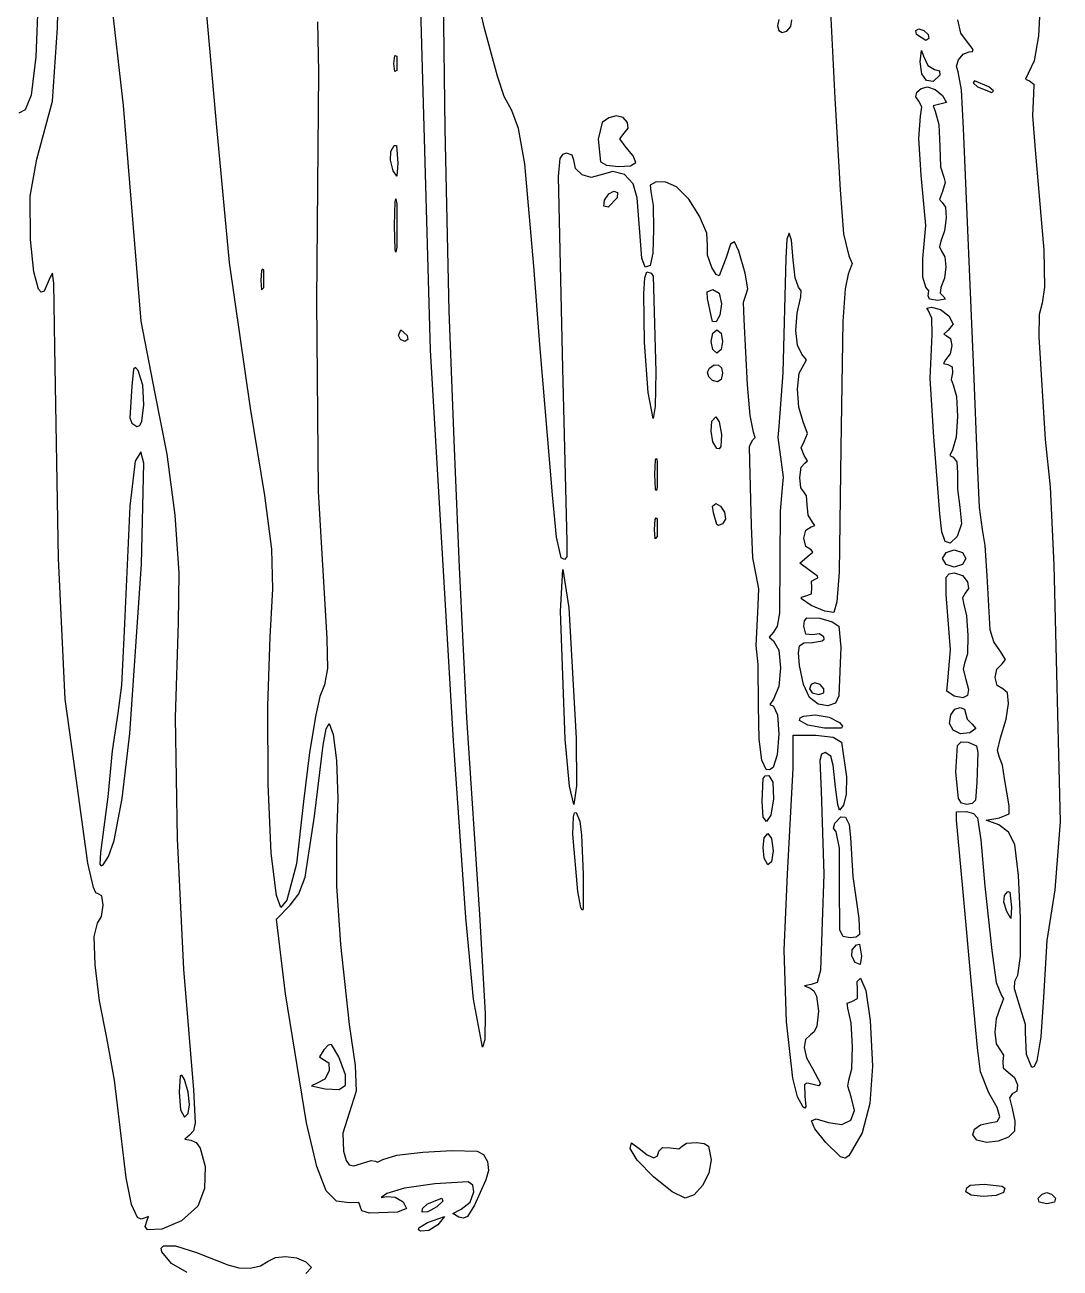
# Model space of a CAD drawing. Extents: x 0 to 282, y 0 to 282.
# Drawn here: x 64 to 127.1, y 145.3 to 221.1 of the extents above; entities that cross this region are included whole.
import ezdxf

# ---------------------------------------------------------------- set-up
doc = ezdxf.new("R2010")
doc.units = 0

msp = doc.modelspace()

# ---------------------------------------------------------------- linework, layer by layer
at = {"layer": 'Layer 1'}
for p, q in [((65.122635, 230.010901), (64.681663, 219.132114)), ((65.989146, 220.893808), (66.17215, 228.9173)), ((68.720982, 227.365112), (69.995392, 216.160011)), ((126.117375, 227.082898), (125.786645, 220.419803)), ((88.723492, 201.259625), (88.053214, 225.072125)), ((89.495199, 224.447665), (89.596623, 214.74904)), ((92.004328, 220.944685), (91.545717, 222.955515)), ((75.705982, 214.841512), (75.097441, 221.694222)), ((81.848736, 221.270951), (81.914881, 218.19296)), ((109.961, 221.403), (109.889342, 221.014944)), ((110.688053, 220.989038), (110.75916, 221.389773)), ((113.10045, 221.897114), (113.382672, 216.605444)), ((121.053354, 220.582458), (120.865389, 221.381171)), ((65.68708, 216.428962), (65.989146, 220.893808)), ((92.815717, 217.946075), (92.004328, 220.944685)), ((109.889342, 221.014944), (109.969819, 220.732722)), ((109.969819, 220.732722), (110.169359, 220.60925)), ((110.169359, 220.60925), (110.454889, 220.697444)), ((110.454889, 220.697444), (110.688053, 220.989038)), ((118.307253, 220.74171), (118.496871, 220.838724)), ((118.35576, 220.485946), (118.307253, 220.74171)), ((118.920205, 220.133168), (118.35576, 220.485946)), ((118.496871, 220.838724), (118.805551, 220.74171)), ((118.805551, 220.74171), (119.061316, 220.485946)), ((119.061316, 220.485946), (119.109822, 220.243411)), ((119.061316, 220.485946), (119.061316, 220.485946)), ((121.390146, 220.097939), (121.053354, 220.582458)), ((119.109822, 220.243411), (118.920205, 220.133168)), ((121.795841, 219.577592), (121.390146, 220.097939)), ((125.786645, 220.419803), (125.527022, 218.892386)), ((64.681663, 219.132114), (64.398338, 216.799928)), ((86.499807, 218.72206), (86.548314, 219.215949)), ((86.548314, 219.215949), (86.676196, 219.180671)), ((86.676196, 219.180671), (86.676196, 218.298726)), ((118.567346, 218.827892), (118.646721, 219.520219)), ((118.646721, 219.520219), (118.779013, 219.18067)), ((118.779013, 219.18067), (119.034777, 218.602997)), ((120.913896, 218.960228), (121.193914, 219.289857)), ((121.193914, 219.289857), (121.566535, 219.427661)), ((121.566535, 219.427661), (121.757256, 219.462939)), ((121.757256, 219.462939), (121.795841, 219.577592)), ((86.548314, 218.23258), (86.499807, 218.72206)), ((86.676196, 218.298726), (86.548314, 218.23258)), ((86.676196, 218.298726), (86.676196, 218.298726)), ((118.670427, 218.095878), (118.567346, 218.827892)), ((119.034777, 218.602997), (119.449291, 218.369281)), ((119.449291, 218.369281), (119.449296, 218.369281)), ((119.449296, 218.369281), (119.753567, 218.272267)), ((119.753567, 218.272267), (119.766796, 218.016503)), ((120.792629, 218.564453), (120.913896, 218.960228)), ((120.896257, 218.228211), (120.792629, 218.564453)), ((121.094695, 217.121374), (120.896257, 218.228211)), ((125.527022, 218.892386), (125.164874, 218.122338)), ((81.914881, 218.19296), (81.77377, 204.25826)), ((93.230232, 216.706941), (92.815717, 217.946075)), ((118.968636, 217.681364), (118.670427, 218.095878)), ((119.366062, 217.637267), (118.968636, 217.681364)), ((119.766796, 218.016503), (119.366062, 217.637267)), ((121.884611, 217.663778), (121.800826, 217.553535)), ((121.800826, 217.553535), (122.061, 217.311)), ((122.766556, 217.311), (121.884611, 217.663778)), ((125.164874, 218.122338), (124.988484, 217.77397)), ((124.988484, 217.77397), (125.235429, 217.663727)), ((125.235429, 217.663727), (125.504422, 217.46088)), ((125.504422, 217.46088), (125.482374, 216.887615)), ((64.398338, 216.799928), (64.029025, 215.899801)), ((93.697662, 215.864685), (93.230232, 216.706941)), ((118.316459, 216.685882), (118.377644, 216.975821)), ((118.377644, 216.975821), (118.630652, 217.212844)), ((118.630652, 217.212844), (119.025874, 217.310961)), ((119.025874, 217.310961), (119.497714, 217.15221)), ((119.497714, 217.15221), (119.943097, 216.781794)), ((119.943097, 216.781794), (119.943096, 216.781793)), ((119.943096, 216.781793), (120.172401, 216.358459)), ((121.213757, 214.770991), (121.094695, 217.121374)), ((122.061, 217.311), (122.942945, 216.958222)), ((122.061, 217.311), (122.061, 217.311)), ((123.039959, 217.068465), (122.766556, 217.311)), ((122.942945, 216.958222), (123.039959, 217.068465)), ((125.482374, 216.887615), (125.429458, 215.560286)), ((64.734579, 212.901182), (65.68708, 216.428962)), ((69.995392, 216.160011), (71.084592, 203.023412)), ((113.382672, 216.605444), (113.700172, 211.031554)), ((118.496707, 216.429016), (118.316459, 216.685882)), ((118.681915, 216.076237), (118.496707, 216.429016)), ((118.60254, 215.511793), (118.681915, 216.076237)), ((119.766707, 216.252626), (119.374241, 216.146792)), ((119.374241, 216.146792), (119.484485, 215.829292)), ((120.172401, 216.358459), (119.766707, 216.252626)), ((64.029025, 215.899801), (63.640969, 215.710183)), ((94.100603, 214.77383), (93.697662, 215.864685)), ((99.59808, 215.415038), (99.201205, 215.123996)), ((100.047872, 215.54733), (99.59808, 215.415038)), ((100.48223, 215.426615), (100.047872, 215.54733)), ((100.744608, 215.137228), (100.48223, 215.426615)), ((118.487887, 214.162413), (118.60254, 215.511793)), ((119.484485, 215.829292), (119.704971, 215.004673)), ((125.429458, 215.560286), (125.588207, 213.465665)), ((76.477682, 206.60416), (75.705982, 214.841512)), ((89.596623, 214.74904), (89.843567, 203.641503)), ((94.487006, 212.614716), (94.100603, 214.77383)), ((99.2012, 215.124), (98.949846, 214.122991)), ((99.201205, 215.123996), (99.2012, 215.124)), ((100.277177, 214.127402), (100.541761, 214.489)), ((100.541761, 214.489), (100.782091, 214.78831)), ((100.782091, 214.78831), (100.744608, 215.137228)), ((119.704971, 215.004673), (119.766707, 213.677342)), ((121.848757, 200.024891), (121.213757, 214.770991)), ((86.323153, 213.359857), (86.513322, 213.725865)), ((86.513322, 213.725865), (86.653882, 213.721455)), ((86.653882, 213.721455), (86.746487, 212.654301)), ((98.949846, 214.122991), (99.095367, 212.72511)), ((100.647594, 213.607055), (100.277177, 214.127402)), ((118.637818, 211.913453), (118.487887, 214.162413)), ((119.766707, 213.677342), (119.810804, 212.438209)), ((86.301104, 212.830688), (86.323153, 213.359857)), ((96.608085, 212.932223), (96.51989, 211.843023)), ((96.767937, 213.177514), (96.608085, 212.932223)), ((97.013779, 213.254133), (96.767937, 213.177514)), ((97.362147, 213.135071), (97.013779, 213.254133)), ((97.47239, 212.830799), (97.362147, 213.135071)), ((101.079747, 213.095527), (100.647594, 213.607055)), ((101.247317, 212.689832), (101.079747, 213.095527)), ((125.588207, 213.465665), (126.104145, 207.349375)), ((64.328884, 210.634586), (64.734579, 212.901182)), ((86.464264, 212.195687), (86.301104, 212.830688)), ((86.68475, 211.856137), (86.464264, 212.195687)), ((86.746486, 212.654298), (86.68475, 211.856137)), ((86.746487, 212.654301), (86.746486, 212.654298)), ((95.038222, 206.374955), (94.487006, 212.614716)), ((97.57161, 212.330295), (97.47239, 212.830799)), ((97.975099, 211.948854), (97.57161, 212.330295)), ((99.84923, 212.150048), (99.05989, 211.913576)), ((99.095367, 212.72511), (99.461375, 212.52116)), ((99.461375, 212.52116), (100.1978, 212.442888)), ((100.559196, 211.953266), (99.84923, 212.150048)), ((100.1978, 212.442888), (100.920997, 212.496907)), ((100.920997, 212.496907), (101.247317, 212.689832)), ((119.810804, 212.438209), (120.013652, 211.807622)), ((96.51989, 211.843023), (96.766835, 200.166023)), ((98.524109, 211.779079), (97.975099, 211.948854)), ((99.05989, 211.913576), (98.524109, 211.779079)), ((101.083954, 211.392682), (100.559196, 211.953266)), ((101.31767, 210.537746), (101.083954, 211.392682)), ((102.477424, 211.516709), (102.114173, 211.317169)), ((103.072186, 211.491353), (102.477424, 211.516709)), ((103.716557, 211.208028), (103.072186, 211.491353)), ((118.91563, 208.857516), (118.637818, 211.913453)), ((120.097436, 211.472483), (119.943096, 210.925677)), ((120.013652, 211.807622), (120.097436, 211.472483)), ((64.346523, 207.997572), (64.328884, 210.634586)), ((99.340374, 210.396518), (99.595587, 210.775755)), ((99.595587, 210.775755), (99.900409, 210.943324)), ((99.900409, 210.943324), (100.119241, 210.872769)), ((100.119241, 210.872769), (100.116486, 210.537629)), ((102.114173, 211.317169), (102.164337, 210.925806)), ((102.164337, 210.925806), (102.297732, 210.066461)), ((104.465659, 210.462784), (103.716557, 211.208028)), ((113.700172, 211.031554), (113.911838, 208.346034)), ((119.943096, 210.925677), (119.753478, 210.445017)), ((86.534575, 208.844299), (86.578672, 210.321557)), ((86.578672, 210.321557), (86.623871, 210.476449)), ((86.623871, 210.476449), (86.675686, 210.184859)), ((86.675686, 210.184859), (86.675686, 207.539019)), ((99.300686, 210.026101), (99.340374, 210.396518)), ((99.552041, 209.973184), (99.300686, 210.026101)), ((100.116486, 210.537629), (99.552041, 209.973184)), ((100.116486, 210.537629), (100.116486, 210.537629)), ((101.604302, 206.860038), (101.31767, 210.537746)), ((102.297732, 210.066461), (102.331907, 208.60188)), ((105.132078, 209.426497), (104.465659, 210.462784)), ((119.753478, 210.445017), (119.907818, 210.255399)), ((119.907818, 210.255399), (120.115075, 209.975381)), ((120.115075, 209.975381), (120.163582, 209.311719)), ((105.566987, 208.390212), (105.132078, 209.426497)), ((120.163582, 209.311719), (120.066568, 208.528993)), ((86.578672, 207.37145), (86.534575, 208.844299)), ((102.331907, 208.60188), (102.273478, 207.170372)), ((105.621557, 207.644968), (105.566987, 208.390212)), ((110.586911, 208.390165), (110.455722, 208.028016)), ((110.73133, 207.965179), (110.586911, 208.390165)), ((118.743651, 206.833453), (118.91563, 208.857516)), ((120.066568, 208.528993), (119.837263, 207.891789)), ((64.553783, 206.031935), (64.346523, 207.997572)), ((105.612738, 207.040831), (105.621557, 207.644968)), ((107.021647, 207.707803), (106.750447, 206.904131)), ((107.253158, 207.85663), (107.021647, 207.707803)), ((107.524357, 207.291082), (107.253158, 207.85663)), ((110.455722, 208.028016), (110.384064, 206.86881)), ((110.842675, 206.762977), (110.73133, 207.965179)), ((113.911838, 208.346034), (114.229339, 207.009884)), ((119.837263, 207.891789), (119.749068, 207.55224)), ((86.623871, 207.227031), (86.578672, 207.37145)), ((86.675686, 207.539019), (86.623871, 207.227031)), ((86.675686, 207.539019), (86.675686, 207.539019)), ((101.818725, 206.320949), (101.604302, 206.860038)), ((102.273478, 207.170372), (102.129059, 206.410246)), ((105.868502, 206.304408), (105.612738, 207.040831)), ((106.750447, 206.904131), (106.322704, 205.784063)), ((107.914617, 205.95163), (107.524357, 207.291082)), ((110.384064, 206.86881), (110.198856, 199.8838)), ((114.229339, 207.009884), (114.436595, 206.538044)), ((119.749068, 207.55224), (119.87254, 207.292066)), ((119.87254, 207.292066), (120.070427, 206.939839)), ((120.070427, 206.939839), (120.132714, 206.326335)), ((126.104145, 207.349375), (126.148794, 205.096557)), ((77.752092, 197.731812), (76.477682, 206.60416)), ((78.435807, 206.114767), (78.3873, 205.492996)), ((78.49148, 206.20241), (78.435807, 206.114767)), ((78.563689, 206.127996), (78.49148, 206.20241)), ((78.563689, 205.069666), (78.563689, 206.127996)), ((95.391, 201.612455), (95.038222, 206.374955)), ((102.129059, 206.410246), (101.818725, 206.320949)), ((106.140251, 205.862335), (105.868502, 206.304408)), ((110.961738, 205.669362), (110.842675, 206.762977)), ((114.436595, 206.538044), (114.194061, 205.880994)), ((118.739241, 205.704565), (118.743651, 206.833453)), ((120.132714, 206.326335), (120.056095, 205.640072)), ((64.840417, 204.972497), (64.553783, 206.031935)), ((65.545973, 205.704512), (65.179966, 204.852332)), ((65.684328, 205.940435), (65.545973, 205.704512)), ((65.779688, 205.342918), (65.684328, 205.940435)), ((65.828195, 201.435902), (65.779688, 205.342918)), ((78.3873, 205.493), (78.435807, 204.937374)), ((78.3873, 205.492996), (78.3873, 205.493)), ((101.733298, 204.691987), (101.792071, 205.657371)), ((101.792071, 205.657371), (101.91575, 206.022069)), ((101.91575, 206.022069), (102.189153, 205.951514)), ((102.189153, 205.951514), (102.303806, 205.775124)), ((102.303806, 205.775129), (102.462556, 199.941063)), ((102.303806, 205.775124), (102.303806, 205.775129)), ((106.322704, 205.784063), (106.140251, 205.862335)), ((108.064548, 205.003536), (107.914617, 205.95163)), ((111.160175, 205.104917), (110.961738, 205.669362)), ((114.194061, 205.880994), (113.993418, 204.986371)), ((118.92004, 205.104843), (118.739241, 205.704565)), ((120.056095, 205.640072), (119.837263, 205.069566)), ((65.00523, 204.792938), (64.840417, 204.972497)), ((65.179966, 204.852332), (65.00523, 204.792938)), ((78.435807, 204.937374), (78.563689, 205.069666)), ((101.779049, 201.731409), (101.733298, 204.691987)), ((105.59335, 204.813807), (105.937309, 204.963738)), ((105.619809, 204.399293), (105.59335, 204.813807)), ((105.937309, 204.963738), (106.320955, 204.721203)), ((106.320955, 204.721203), (106.466476, 204.081793)), ((107.804375, 204.174506), (107.949895, 204.61107)), ((107.949895, 204.61107), (108.064548, 205.003536)), ((111.323335, 204.871202), (111.160175, 205.104917)), ((111.301286, 204.505194), (111.323335, 204.871202)), ((113.993418, 204.986371), (113.858922, 203.010267)), ((119.096428, 204.866718), (118.92004, 205.104843)), ((119.061151, 204.575676), (119.096428, 204.866718)), ((119.136116, 204.35519), (119.061151, 204.575676)), ((119.837263, 205.069566), (119.793165, 204.734426)), ((119.793165, 204.734426), (120.013652, 204.505121)), ((126.148794, 205.096557), (126.011541, 204.117045)), ((81.77377, 204.25826), (81.879604, 192.65185)), ((105.831476, 203.340963), (105.619809, 204.399293)), ((106.466476, 204.081795), (106.373871, 203.389468)), ((106.466476, 204.081793), (106.466476, 204.081795)), ((107.844062, 203.1294), (107.804375, 204.174506)), ((111.069224, 203.508048), (111.301286, 204.505194)), ((118.981103, 203.82162), (119.272145, 203.870127)), ((119.060478, 203.693738), (118.981103, 203.82162)), ((119.660874, 204.293454), (119.136116, 204.35519)), ((119.272145, 203.870127), (119.814541, 203.737836)), ((120.101846, 204.3596), (119.660874, 204.293454)), ((120.013652, 204.505121), (120.101846, 204.3596)), ((126.011541, 204.117045), (125.826333, 203.437947)), ((89.843567, 203.641503), (90.169887, 195.262465)), ((105.92408, 203.005824), (105.831476, 203.340963)), ((106.373871, 203.389468), (106.148976, 202.988185)), ((108.055729, 199.14301), (107.844062, 203.1294)), ((111.005835, 202.454675), (111.069224, 203.508048)), ((119.289784, 203.204256), (119.060478, 203.693738)), ((119.307423, 202.212068), (119.289784, 203.204256)), ((119.814541, 203.737836), (120.330475, 203.34096)), ((120.330475, 203.34096), (120.330476, 203.34096)), ((120.330476, 203.34096), (120.58624, 202.833842)), ((125.826333, 203.437947), (125.799874, 202.070935)), ((71.084592, 203.023412), (71.931259, 198.613692)), ((86.781209, 202.141516), (86.92232, 202.494294)), ((86.92232, 202.494294), (87.310376, 202.141516)), ((106.148976, 202.988185), (105.92408, 203.005824)), ((105.941463, 202.287037), (106.183998, 202.494294)), ((106.183998, 202.494294), (106.439762, 202.287037)), ((111.10781, 201.553437), (111.005835, 202.454675)), ((113.858922, 203.010267), (113.73545, 195.297694)), ((120.25992, 202.459015), (120.021795, 202.23412)), ((120.58624, 202.833842), (120.25992, 202.459015)), ((86.895861, 201.898982), (86.781209, 202.141516)), ((87.169265, 201.788738), (86.895861, 201.898982)), ((87.345653, 201.898982), (87.169265, 201.788738)), ((87.310376, 202.141516), (87.345653, 201.898982)), ((87.310376, 202.141516), (87.310376, 202.141516)), ((96.167112, 192.440225), (95.391, 201.612455)), ((101.990164, 198.684841), (101.779049, 201.731409)), ((105.83122, 201.788738), (105.941463, 202.287037)), ((105.941463, 201.290439), (105.83122, 201.788738)), ((106.439762, 202.287037), (106.536776, 201.788738)), ((106.536776, 201.788738), (106.439762, 201.290439)), ((106.536776, 201.788738), (106.536776, 201.788738)), ((111.371842, 201.012694), (111.10781, 201.553437)), ((119.18836, 199.526543), (119.307423, 202.212068)), ((120.021795, 202.23412), (120.154087, 202.141515)), ((120.154087, 202.141515), (120.426387, 201.959614)), ((120.426387, 201.959614), (120.506865, 201.532973)), ((125.799874, 202.070935), (126.19234, 195.822355)), ((66.053091, 188.568319), (65.828195, 201.435902)), ((90.134602, 177.447125), (88.723492, 201.259625)), ((106.183998, 201.083182), (105.941463, 201.290439)), ((106.439762, 201.290439), (106.183998, 201.083182)), ((111.640835, 200.659916), (111.371842, 201.012694)), ((120.402134, 201.040185), (120.118809, 200.659845)), ((120.506865, 201.532973), (120.402134, 201.040185)), ((70.634953, 200.104878), (70.520301, 199.073002)), ((70.748504, 200.194175), (70.634953, 200.104878)), ((70.908357, 200.025503), (70.748504, 200.194175)), ((71.194989, 199.118752), (70.908357, 200.025503)), ((96.766835, 200.166023), (97.049057, 189.582723)), ((105.619002, 199.914604), (105.725387, 200.165958)), ((105.725387, 200.165958), (106.015877, 200.354474)), ((106.015877, 200.354474), (106.276602, 200.351167)), ((106.276602, 200.351167), (106.464566, 200.17588)), ((106.464566, 200.17588), (106.536776, 199.848458)), ((111.209233, 199.846872), (111.512953, 200.412971)), ((111.512953, 200.412971), (111.640835, 200.659916)), ((120.118809, 200.659845), (119.990927, 200.452589)), ((119.990927, 200.452589), (120.25992, 200.377623)), ((120.25992, 200.377623), (120.533323, 200.236512)), ((120.533323, 200.236512), (120.542142, 199.883734)), ((122.060424, 194.380441), (121.848757, 200.024891)), ((102.462556, 199.941063), (102.422868, 197.822742)), ((105.694518, 199.636792), (105.619002, 199.914604)), ((105.908941, 199.411896), (105.694518, 199.636792)), ((106.219276, 199.319291), (105.908941, 199.411896)), ((106.444171, 199.478042), (106.219276, 199.319291)), ((106.536776, 199.848458), (106.444171, 199.478042)), ((106.536776, 199.848458), (106.536776, 199.848458)), ((110.198856, 199.8838), (109.96073, 196.60301)), ((111.094029, 198.873977), (111.209233, 199.846872)), ((119.413256, 195.967898), (119.18836, 199.526543)), ((120.542142, 199.883734), (120.467177, 199.460401)), ((120.467177, 199.460401), (120.57742, 199.1429)), ((70.5203, 199.073), (70.414467, 197.13272)), ((70.520301, 199.073002), (70.5203, 199.073)), ((71.269954, 197.930882), (71.194989, 199.118752)), ((71.931259, 198.613692), (72.662723, 194.917791)), ((102.303806, 197.096789), (101.990164, 198.684841)), ((108.20566, 197.273285), (108.055729, 199.14301)), ((111.170648, 197.788633), (111.094029, 198.873977)), ((120.57742, 199.1429), (120.790189, 198.441203)), ((71.146482, 196.934834), (71.269954, 197.930882)), ((102.422868, 197.822742), (102.303806, 197.096789)), ((111.442397, 196.885191), (111.170648, 197.788633)), ((120.790189, 198.441203), (120.850823, 197.207032)), ((70.414467, 197.13272), (70.5203, 196.81522)), ((78.629079, 192.394411), (77.752092, 197.731812)), ((105.886897, 196.93419), (106.113998, 197.202632)), ((106.113998, 197.202632), (106.330074, 196.880723)), ((108.408507, 196.25023), (108.20566, 197.273285)), ((120.850823, 197.207032), (120.765936, 195.953018)), ((70.5203, 196.81522), (70.837801, 196.603553)), ((70.837801, 196.603553), (71.014466, 196.656539)), ((71.014466, 196.656539), (71.146482, 196.934834)), ((105.831776, 196.325097), (105.886897, 196.93419)), ((105.935404, 195.669701), (105.831776, 196.325097)), ((106.330074, 196.880723), (106.466776, 196.109022)), ((108.52316, 195.928321), (108.408507, 196.25023)), ((109.96073, 196.60301), (109.907813, 195.932733)), ((111.702571, 196.179631), (111.442397, 196.885191)), ((106.184554, 195.262352), (105.935404, 195.669701)), ((106.466776, 196.109019), (106.431498, 195.381415)), ((106.466776, 196.109022), (106.466776, 196.109019)), ((108.165972, 195.403563), (108.373229, 195.791619)), ((108.373229, 195.791619), (108.52316, 195.928321)), ((109.907813, 195.932733), (110.066563, 194.73329)), ((111.327744, 195.302095), (111.512953, 195.685741)), ((111.512953, 195.685741), (111.702571, 196.179631)), ((119.766034, 191.275948), (119.413256, 195.967898)), ((120.765936, 195.953018), (120.542142, 195.19179)), ((126.19234, 195.822355), (126.50543, 192.933985)), ((71.085332, 195.058596), (70.732003, 194.486984)), ((71.25676, 194.376742), (71.085332, 195.058596)), ((72.662723, 194.917791), (73.152754, 191.192125)), ((90.169887, 195.262465), (90.487387, 188.030515)), ((106.327869, 195.240855), (106.184554, 195.262352)), ((106.431498, 195.381415), (106.327869, 195.240855)), ((108.19684, 194.486339), (108.165972, 195.403563)), ((110.066563, 194.73329), (110.225313, 193.520617)), ((111.512953, 194.839074), (111.327744, 195.302095)), ((111.7158, 194.503935), (111.512953, 194.839074)), ((113.73545, 195.297694), (113.629616, 187.721785)), ((120.542142, 195.19179), (120.387802, 194.843422)), ((120.387802, 194.843422), (120.57742, 194.733179)), ((120.57742, 194.733179), (120.811135, 194.455367)), ((70.732, 194.487), (70.396861, 191.752971)), ((70.732003, 194.486984), (70.732, 194.487)), ((71.120059, 188.207534), (71.25676, 194.376742)), ((102.409765, 193.674851), (102.453862, 194.570024)), ((102.453862, 194.570024), (102.499061, 194.662077)), ((102.499061, 194.662077), (102.550876, 194.48624)), ((102.550876, 194.48624), (102.550876, 192.89874)), ((108.302673, 190.570499), (108.19684, 194.486339)), ((111.23073, 193.498518), (111.323335, 194.124699)), ((111.323335, 194.124699), (111.54823, 194.380463)), ((111.54823, 194.380463), (111.7158, 194.503935)), ((120.811135, 194.455367), (120.859642, 193.780678)), ((122.192716, 191.664046), (122.060424, 194.380441)), ((102.453862, 192.784087), (102.409765, 193.674851)), ((110.225313, 193.520617), (110.172396, 192.86357)), ((111.301286, 192.872337), (111.23073, 193.498518)), ((120.859642, 193.780678), (120.850823, 192.779671)), ((81.879604, 192.65185), (82.40877, 183.69126)), ((102.499061, 192.702507), (102.453862, 192.784087)), ((102.550876, 192.898739), (102.499061, 192.702507)), ((102.550876, 192.89874), (102.550876, 192.898739)), ((110.172396, 192.86357), (110.048924, 191.443637)), ((111.477675, 192.616573), (111.301286, 192.872337)), ((111.649655, 192.387267), (111.477675, 192.616573)), ((120.850823, 192.779671), (121.000753, 191.699288)), ((126.50543, 192.933985), (126.725916, 188.145029)), ((70.396861, 191.752971), (70.061722, 184.1506)), ((79.052965, 189.137288), (78.629079, 192.394411)), ((96.405237, 189.856126), (96.167112, 192.440225)), ((105.924391, 191.747808), (106.114009, 191.910968)), ((105.972898, 191.346523), (105.924391, 191.747808)), ((106.114009, 191.910968), (106.405051, 191.752217)), ((106.405051, 191.752217), (106.643176, 191.381801)), ((111.689342, 191.840461), (111.649655, 192.387267)), ((111.755488, 191.192235), (111.689342, 191.840461)), ((121.000753, 191.699288), (121.084538, 190.667414)), ((73.152754, 191.192125), (73.384816, 187.684742)), ((102.374787, 190.323469), (102.423294, 190.94524)), ((102.423294, 190.94524), (102.478966, 191.032883)), ((102.478966, 191.032883), (102.551176, 190.958469)), ((102.551176, 190.958469), (102.551176, 189.900139)), ((106.184565, 190.640967), (105.972898, 191.346523)), ((106.709321, 190.962877), (106.537343, 190.676244)), ((106.643176, 191.381801), (106.643176, 191.3818)), ((106.643176, 191.3818), (106.709321, 190.962877)), ((110.048924, 191.443637), (110.031285, 188.48912)), ((112.006842, 190.782131), (111.755488, 191.192235)), ((119.886748, 190.18289), (119.766034, 191.275948)), ((122.377924, 190.323491), (122.192716, 191.664046)), ((102.423294, 189.767843), (102.374787, 190.323469)), ((106.281578, 190.566001), (106.184565, 190.640967)), ((106.537343, 190.676244), (106.281578, 190.566001)), ((108.377638, 188.608173), (108.302673, 190.570499)), ((111.477676, 189.794353), (111.614377, 190.292652)), ((111.614377, 190.292652), (111.936287, 190.499909)), ((111.936287, 190.499909), (112.156773, 190.574874)), ((112.156773, 190.574874), (112.006842, 190.782131)), ((120.09676, 189.595847), (119.886748, 190.18289)), ((121.084538, 190.667414), (120.824364, 189.900118)), ((122.545494, 189.362171), (122.377924, 190.323491)), ((96.696279, 188.594945), (96.405237, 189.856126)), ((97.049057, 189.582723), (97.044648, 188.665499)), ((102.551176, 189.900135), (102.423294, 189.767843)), ((102.551176, 189.900139), (102.551176, 189.900135)), ((111.614377, 189.296054), (111.477676, 189.794353)), ((120.405992, 189.504897), (120.09676, 189.595847)), ((120.824364, 189.900118), (120.405992, 189.504897)), ((79.126278, 186.693752), (79.052965, 189.137288)), ((97.044648, 188.665499), (96.90519, 188.491315)), ((111.23514, 188.281817), (111.689342, 188.665463)), ((111.936287, 189.088797), (111.614377, 189.296054)), ((111.689342, 188.665463), (112.024481, 188.956505)), ((112.024481, 188.956505), (111.936287, 189.088797)), ((119.943164, 188.559581), (120.150421, 188.929998)), ((120.150421, 188.929998), (120.64872, 189.088748)), ((120.64872, 189.088748), (121.147019, 188.929998)), ((121.147019, 188.929998), (121.354276, 188.559581)), ((122.660146, 187.501271), (122.545494, 189.362171)), ((66.463195, 179.987002), (66.053091, 188.568319)), ((70.410091, 177.902018), (71.120059, 188.207534)), ((90.487387, 188.030515), (90.932769, 178.849474)), ((96.90519, 188.491315), (96.696279, 188.594945)), ((108.584895, 187.571889), (108.377638, 188.608173)), ((110.031285, 188.48912), (109.996007, 185.225923)), ((111.865731, 187.818796), (111.23514, 188.281817)), ((120.150421, 188.189164), (119.943164, 188.559581)), ((120.64872, 188.030414), (120.150421, 188.189164)), ((121.147019, 188.189164), (120.64872, 188.030414)), ((121.354276, 188.559581), (121.147019, 188.189164)), ((121.354276, 188.559581), (121.354276, 188.559581)), ((126.725916, 188.145029), (127.105153, 172.508185)), ((73.384816, 187.684742), (73.342369, 184.643692)), ((96.659787, 185.349271), (96.800898, 187.889272)), ((96.800898, 187.889272), (97.153676, 185.560938)), ((108.743645, 186.7164), (108.584895, 187.571889)), ((112.319932, 187.492477), (111.865731, 187.818796)), ((111.949515, 187.179386), (112.218509, 187.324907)), ((111.971564, 186.79574), (111.949515, 187.179386)), ((112.218509, 187.324907), (112.346942, 187.382234)), ((112.346942, 187.382234), (112.319932, 187.492477)), ((113.629616, 187.721785), (113.497325, 185.911593)), ((120.154798, 186.372359), (120.163617, 187.421873)), ((120.163617, 187.421873), (120.333392, 187.622516)), ((120.333392, 187.622516), (120.648687, 187.677639)), ((120.648687, 187.677639), (121.146986, 187.518889)), ((121.146986, 187.518889), (121.460076, 187.148472)), ((121.460076, 187.148475), (121.521812, 186.729551)), ((121.460076, 187.148472), (121.460076, 187.148475)), ((122.836536, 184.207203), (122.660146, 187.501271)), ((78.951542, 183.797112), (79.126278, 186.693752)), ((108.690728, 185.278829), (108.743645, 186.7164)), ((111.54823, 186.266573), (111.945105, 186.398865)), ((111.945105, 186.398865), (111.971564, 186.79574)), ((121.318965, 186.442919), (121.160214, 186.169516)), ((121.521812, 186.729551), (121.318965, 186.442919)), ((111.332154, 186.103413), (111.336012, 186.213105)), ((111.936286, 185.702128), (111.332154, 186.103413)), ((111.336012, 186.213105), (111.54823, 186.266573)), ((112.756491, 185.358169), (111.936286, 185.702128)), ((113.497325, 185.911593), (113.312116, 185.278794)), ((120.419381, 183.003331), (120.154798, 186.372359)), ((121.160214, 186.169516), (121.213132, 185.843196)), ((121.213132, 185.843196), (121.40275, 185.071494)), ((96.933189, 177.552863), (96.659787, 185.349271)), ((97.153676, 185.560971), (97.603467, 177.619031)), ((97.153676, 185.560938), (97.153676, 185.560971)), ((108.584895, 183.267999), (108.690728, 185.278829)), ((109.996007, 185.225923), (109.862613, 184.431068)), ((111.515986, 184.767224), (111.665366, 184.943613)), ((111.665366, 184.943613), (112.463526, 184.925974)), ((112.463526, 184.925974), (113.204358, 184.705488)), ((113.312116, 185.278794), (112.756491, 185.358169)), ((121.40275, 185.071494), (121.486535, 183.876459)), ((70.061722, 184.1506), (69.894152, 180.852124)), ((73.342369, 184.643692), (73.163776, 178.875772)), ((109.862613, 184.431068), (109.643229, 184.07939)), ((111.475748, 184.432085), (111.515986, 184.767224)), ((111.608039, 183.942605), (111.475748, 184.432085)), ((113.204358, 184.705488), (113.627696, 184.432085)), ((113.627696, 184.43209), (113.746758, 183.148859)), ((113.627696, 184.432085), (113.627696, 184.43209)), ((123.057022, 183.487866), (122.836536, 184.207203)), ((78.808778, 179.581965), (78.951542, 183.797112)), ((82.40877, 183.69126), (82.444048, 181.856813)), ((109.643229, 184.07939), (109.378646, 183.76189)), ((109.378646, 183.76189), (109.643229, 183.550223)), ((109.643229, 183.550223), (109.960729, 182.983574)), ((111.219983, 183.241462), (111.486772, 183.412337)), ((111.486772, 183.412337), (112.004915, 183.444307)), ((112.004915, 183.902918), (111.608039, 183.942605)), ((112.423838, 183.969064), (112.004915, 183.902918)), ((112.004915, 183.444307), (112.595818, 183.541321)), ((112.710471, 183.797085), (112.423838, 183.969064)), ((112.595818, 183.541321), (112.729212, 183.652666)), ((112.729212, 183.652666), (112.710471, 183.797085)), ((121.486535, 183.876459), (121.451257, 182.74757)), ((123.436258, 182.950431), (123.057022, 183.487866)), ((108.708367, 182.103833), (108.584895, 183.267999)), ((109.960729, 182.983574), (110.066563, 181.900987)), ((111.151632, 182.819231), (111.219983, 183.241462)), ((111.228803, 182.033197), (111.151632, 182.819231)), ((113.746758, 183.148859), (113.627696, 180.19875)), ((120.260631, 181.115969), (120.419381, 183.003331)), ((121.451257, 182.74757), (121.283687, 182.174306)), ((123.784626, 182.399216), (123.436258, 182.950431)), ((82.444048, 181.856813), (82.267659, 180.86904)), ((108.726006, 179.563829), (108.708367, 182.103833)), ((110.066563, 181.900987), (109.960729, 180.752253)), ((111.462518, 180.877849), (111.228803, 182.033197)), ((121.283687, 182.174306), (121.199903, 181.812709)), ((123.245538, 181.81272), (123.577369, 182.139042)), ((123.577369, 182.139042), (123.784626, 182.399216)), ((120.190075, 180.467739), (120.260631, 181.115969)), ((121.199903, 181.812709), (121.354243, 181.186528)), ((121.354243, 181.186528), (121.516851, 180.57523)), ((123.145216, 181.301191), (123.245538, 181.81272)), ((123.269791, 180.82935), (123.145216, 181.301191)), ((69.894152, 180.852124), (69.673666, 179.14115)), ((82.267659, 180.86904), (81.976617, 180.150256)), ((109.960729, 180.752253), (109.643229, 179.987163)), ((111.828526, 180.092917), (111.462518, 180.877849)), ((111.923604, 180.877764), (111.831, 180.622)), ((111.831, 180.622), (111.99416, 180.379465)), ((111.831, 180.622), (111.831, 180.622)), ((112.1485, 180.974778), (111.923604, 180.877764)), ((111.99416, 180.379465), (112.395445, 180.269222)), ((112.47041, 180.877764), (112.1485, 180.974778)), ((112.395445, 180.269222), (112.699716, 180.379465)), ((112.712945, 180.622), (112.47041, 180.877764)), ((112.699716, 180.379465), (112.712945, 180.622)), ((120.648687, 180.163468), (120.190075, 180.467739)), ((121.516851, 180.57523), (121.464486, 180.211979)), ((123.612647, 180.622092), (123.269791, 180.82935)), ((123.898177, 180.381763), (123.612647, 180.622092)), ((123.965425, 179.73133), (123.898177, 180.381763)), ((66.992362, 176.212282), (66.463195, 179.987002)), ((78.8413, 174.814493), (78.808778, 179.581965)), ((81.976617, 180.150256), (81.738492, 179.03459)), ((109.643229, 179.987163), (109.405104, 179.656434)), ((109.405104, 179.656434), (109.643229, 179.563829)), ((112.357692, 179.687773), (111.828526, 180.092917)), ((112.939776, 179.576979), (112.357692, 179.687773)), ((113.416028, 179.750611), (112.939776, 179.576979)), ((113.627696, 180.19875), (113.416028, 179.750611)), ((121.18061, 180.080237), (120.648687, 180.163468)), ((121.464486, 180.211979), (121.18061, 180.080237)), ((123.821007, 178.776625), (123.965425, 179.73133)), ((69.673666, 179.14115), (69.320888, 176.84809)), ((73.163776, 178.875772), (73.289453, 171.467432)), ((81.738492, 179.03459), (81.350436, 176.74153)), ((90.932769, 178.849474), (91.722107, 166.863815)), ((108.75963, 177.550788), (108.726006, 179.563829)), ((109.643229, 179.563829), (109.880803, 179.039072)), ((109.880803, 179.039072), (109.95632, 177.852857)), ((111.229713, 178.681807), (111.261959, 178.850893)), ((111.261959, 178.850893), (111.461223, 178.962927)), ((111.461223, 178.962927), (112.182213, 179.025766)), ((112.182213, 179.025766), (113.035495, 178.890167)), ((113.035495, 178.890167), (113.663883, 178.575974)), ((120.370515, 178.496598), (120.436661, 179.034583)), ((120.436661, 179.034583), (120.684157, 179.372479)), ((120.684157, 179.372479), (121.014336, 179.488785)), ((121.014336, 179.488785), (121.284983, 179.38681)), ((121.284983, 179.38681), (121.353884, 179.069861)), ((121.353884, 179.069861), (121.353886, 179.069863)), ((121.353886, 179.069863), (121.44208, 178.770002)), ((82.187672, 177.191363), (82.3817, 178.189063)), ((82.3817, 178.189063), (82.54927, 178.505461)), ((82.54927, 178.505461), (82.791804, 177.839591)), ((111.723606, 178.412814), (111.229713, 178.681807)), ((112.746663, 178.223196), (111.723606, 178.412814)), ((113.774129, 178.214377), (112.746663, 178.223196)), ((113.663883, 178.575974), (113.663886, 178.575974)), ((113.663886, 178.575974), (113.843031, 178.342259)), ((113.843031, 178.342259), (113.774129, 178.214377)), ((120.595412, 178.090904), (120.370515, 178.496598)), ((121.031976, 177.883647), (120.595412, 178.090904)), ((121.44208, 178.770002), (121.741942, 178.47014)), ((121.975657, 178.205557), (121.600831, 177.940973)), ((121.741942, 178.47014), (121.975657, 178.205557)), ((123.471536, 177.623482), (123.821007, 178.776625)), ((69.944313, 173.934919), (70.410091, 177.902018)), ((82.791804, 177.839591), (83.007881, 176.247681)), ((90.875436, 166.687425), (90.134602, 177.447125)), ((97.195568, 174.693155), (96.933189, 177.552863)), ((97.603467, 177.619031), (97.620004, 174.711353)), ((108.915624, 176.265352), (108.75963, 177.550788)), ((109.95632, 177.852857), (109.866472, 176.587265)), ((110.842027, 175.789074), (110.842027, 177.799904)), ((110.842027, 177.799904), (112.217857, 177.799904)), ((112.217857, 177.799904), (113.271782, 177.680842)), ((113.271782, 177.680842), (113.770077, 177.37657)), ((113.770077, 177.37657), (113.770086, 177.376524)), ((113.770086, 177.376524), (114.091995, 175.255446)), ((120.847693, 177.173674), (121.07755, 177.387547)), ((121.600831, 177.940973), (121.031976, 177.883647)), ((121.07755, 177.387547), (121.495923, 177.376524)), ((121.495923, 177.376524), (122.007451, 177.151629)), ((123.290738, 176.851776), (123.471536, 177.623482)), ((69.320888, 176.84809), (69.073943, 174.034686)), ((81.350436, 176.74153), (80.997658, 173.74292)), ((81.667325, 172.861011), (82.187672, 177.191363)), ((109.866472, 176.587265), (109.607951, 175.824379)), ((112.57009, 176.630179), (112.460397, 176.247635)), ((112.782308, 176.741524), (112.57009, 176.630179)), ((113.121856, 176.512218), (112.782308, 176.741524)), ((120.755089, 175.542074), (120.847693, 177.173674)), ((122.007451, 177.151629), (122.095646, 176.741524)), ((122.095646, 176.741524), (122.02509, 174.907074)), ((122.095646, 176.741524), (122.095646, 176.741524)), ((123.400981, 176.424032), (123.290738, 176.851776)), ((67.839031, 169.990155), (66.992362, 176.212282)), ((83.007881, 176.247681), (83.007886, 176.247634)), ((83.007886, 176.247634), (83.08726, 173.936939)), ((109.197296, 175.694293), (108.915624, 176.265352)), ((109.607951, 175.824379), (109.386294, 175.672519)), ((110.489249, 169.333234), (110.842027, 175.789074)), ((112.460397, 176.247635), (112.535363, 174.377914)), ((113.276197, 175.965412), (113.121856, 176.512218)), ((113.417308, 174.624852), (113.276197, 175.965412)), ((123.599418, 175.974242), (123.400981, 176.424032)), ((123.718481, 175.154032), (123.599418, 175.974242)), ((108.93749, 173.742909), (109.003636, 175.145202)), ((109.003636, 175.145202), (109.121045, 175.310566)), ((109.121045, 175.310566), (109.360824, 175.330409)), ((109.386294, 175.672519), (109.197296, 175.694293)), ((109.360824, 175.330409), (109.594539, 174.929125)), ((114.091995, 175.255446), (114.072703, 174.196561)), ((120.90502, 173.932522), (120.755089, 175.542074)), ((124.000703, 173.495972), (123.718481, 175.154032)), ((79.025957, 170.596032), (78.8413, 174.814493)), ((97.471176, 173.566471), (97.195568, 174.693155)), ((97.620004, 174.711353), (97.471176, 173.566471)), ((109.594539, 174.929125), (109.643046, 173.919299)), ((112.535363, 174.377914), (112.711752, 169.333184)), ((113.558419, 173.566522), (113.417308, 174.624852)), ((122.02509, 174.907074), (121.936895, 173.826691)), ((69.073943, 174.034686), (68.615332, 170.6392)), ((69.461999, 171.380034), (69.944313, 173.934919)), ((80.997658, 173.74292), (80.565505, 169.963784)), ((83.08726, 173.936939), (83.007886, 171.520404)), ((108.998123, 172.798127), (108.93749, 173.742909)), ((109.643046, 173.919298), (109.463349, 172.919394)), ((109.643046, 173.919299), (109.643046, 173.919298)), ((113.655432, 173.218154), (113.558419, 173.566522)), ((113.911197, 173.531244), (113.655432, 173.218154)), ((114.072703, 174.196561), (113.911197, 173.531244)), ((121.102355, 173.642031), (120.90502, 173.932522)), ((121.425367, 173.566514), (121.102355, 173.642031)), ((121.747277, 173.622188), (121.425367, 173.566514)), ((121.936895, 173.826691), (121.747277, 173.622188)), ((81.098468, 169.139206), (81.667325, 172.861011)), ((97.400608, 171.771765), (97.440296, 172.824035)), ((97.440296, 172.824035), (97.509749, 173.064709)), ((97.509749, 173.064709), (97.612276, 173.072633)), ((97.612276, 173.072633), (97.823942, 172.556695)), ((109.210892, 172.534646), (108.998123, 172.798127)), ((109.463349, 172.919394), (109.210892, 172.534646)), ((113.381275, 172.437629), (113.733502, 172.825684)), ((113.733502, 172.825684), (114.029505, 172.790407)), ((114.029505, 172.790407), (114.239518, 172.358254)), ((120.785397, 173.116735), (121.389529, 173.143194)), ((120.789806, 172.614027), (120.785397, 173.116735)), ((121.389529, 173.143194), (121.815068, 173.021926)), ((121.815068, 173.021926), (122.068627, 172.755138)), ((122.068627, 172.755138), (122.271474, 171.414584)), ((122.589591, 172.614027), (123.40098, 172.755138)), ((123.40098, 172.755138), (123.991883, 173.006492)), ((123.991883, 173.006492), (124.000703, 173.495972)), ((97.823942, 172.556695), (97.929776, 171.696803)), ((113.29749, 172.120128), (113.381275, 172.437629)), ((113.451831, 171.908462), (113.29749, 172.120128)), ((114.239518, 172.358254), (114.333776, 171.555684)), ((121.177862, 168.451247), (120.789806, 172.614027)), ((123.365703, 172.331805), (122.589591, 172.614027)), ((123.965425, 171.890827), (123.365703, 172.331805)), ((127.105153, 172.508185), (126.778834, 168.376274)), ((69.116387, 170.396114), (69.461999, 171.380034)), ((73.289453, 171.467432), (73.679714, 163.529923)), ((83.007886, 171.520404), (82.999066, 168.592349)), ((97.718109, 168.274853), (97.400608, 171.771765)), ((97.929776, 171.696803), (97.929776, 171.696793)), ((97.929776, 171.696793), (98.035609, 169.333183)), ((108.998004, 170.94273), (109.070764, 171.539696)), ((109.070764, 171.539696), (109.289046, 171.802626)), ((109.289046, 171.802626), (109.513941, 171.498355)), ((109.513941, 171.498355), (109.606546, 170.744296)), ((113.650268, 170.90304), (113.451831, 171.908462)), ((114.333776, 171.555684), (114.333776, 171.555682)), ((114.333776, 171.555682), (114.461658, 169.192069)), ((122.271474, 171.414584), (122.271476, 171.414571)), ((122.271476, 171.414571), (122.518421, 168.592351)), ((124.353481, 171.132355), (123.965425, 171.890827)), ((68.615332, 170.6392), (68.583913, 169.936401)), ((79.339598, 168.027912), (79.025957, 170.596032)), ((109.070764, 170.299462), (108.998004, 170.94273)), ((109.606546, 170.744293), (109.513941, 170.069604)), ((109.606546, 170.744296), (109.606546, 170.744293)), ((113.663498, 168.627622), (113.650268, 170.90304)), ((124.574518, 169.241689), (124.353481, 171.132355)), ((68.18299, 168.507937), (67.839031, 169.990155)), ((68.583913, 169.936401), (68.663081, 169.834908)), ((68.663081, 169.834908), (68.787311, 169.885138)), ((68.787311, 169.885138), (69.116387, 170.396114)), ((80.565505, 169.963784), (79.974598, 167.74569)), ((109.289046, 169.897626), (109.070764, 170.299462)), ((109.513941, 170.069604), (109.289046, 169.897626)), ((80.709861, 168.118354), (81.098468, 169.139206)), ((98.035609, 169.333183), (98.035609, 167.203285)), ((110.295772, 164.700791), (110.489249, 169.333234)), ((112.711752, 169.333184), (112.508904, 163.477072)), ((114.461658, 169.192069), (114.827665, 166.616792)), ((124.693029, 166.669717), (124.574518, 169.241689)), ((68.335126, 168.181273), (68.18299, 168.507937)), ((82.999066, 168.592349), (83.254831, 165.029284)), ((97.896702, 167.284316), (97.718109, 168.274853)), ((113.676726, 165.902413), (113.663498, 168.627622)), ((121.707029, 162.630407), (121.177862, 168.451247)), ((122.518421, 168.592351), (122.941755, 164.676511)), ((123.717613, 168.027906), (123.907782, 168.259967)), ((123.907782, 168.259967), (124.048342, 168.217524)), ((124.048342, 168.217524), (124.140947, 167.32235)), ((126.778834, 168.376274), (126.293764, 165.276235)), ((68.474032, 168.133662), (68.335126, 168.181273)), ((68.698928, 168.00578), (68.474032, 168.133662)), ((68.791532, 167.428106), (68.698928, 168.00578)), ((79.617411, 167.291489), (79.339598, 168.027912)), ((79.974598, 167.74569), (79.617411, 167.291489)), ((80.185655, 167.428231), (80.709861, 168.118354)), ((123.682334, 167.613392), (123.717613, 168.027906)), ((123.858724, 167.040128), (123.682334, 167.613392)), ((68.438754, 166.334496), (68.681289, 166.735781)), ((68.681289, 166.735781), (68.791532, 167.428106)), ((79.338988, 166.581564), (80.185655, 167.428231)), ((91.360509, 161.704435), (90.875436, 166.687425)), ((91.722107, 166.863815), (92.061656, 160.840129)), ((97.973597, 167.136933), (97.896702, 167.284316)), ((98.035609, 167.203285), (97.973597, 167.136933)), ((124.092439, 166.625613), (123.858724, 167.040128)), ((124.140946, 167.32235), (124.092439, 166.625613)), ((124.140947, 167.32235), (124.140946, 167.32235)), ((68.234252, 165.525864), (68.438754, 166.334496)), ((79.903433, 162.030724), (79.338988, 166.581564)), ((114.827665, 166.616792), (114.867352, 165.651059)), ((124.685864, 164.33587), (124.693029, 166.669717)), ((68.284412, 163.807726), (68.234252, 165.525864)), ((113.88674, 165.522075), (113.676726, 165.902413)), ((114.298498, 165.452622), (113.88674, 165.522075)), ((114.673875, 165.490655), (114.298498, 165.452622)), ((114.867352, 165.651059), (114.673875, 165.490655)), ((126.293764, 165.276235), (126.082097, 161.819015)), ((83.254831, 165.029284), (83.783998, 160.160944)), ((110.423103, 160.319716), (110.295772, 164.700791)), ((114.408883, 164.32374), (114.439751, 164.711796)), ((114.439751, 164.711796), (114.691656, 165.023233)), ((114.691656, 165.023233), (114.867494, 165.060164)), ((114.867494, 165.060164), (115.004196, 164.32374)), ((122.941755, 164.676511), (123.215158, 162.731819)), ((68.552855, 161.606723), (68.284412, 163.807726)), ((114.61614, 163.935684), (114.408883, 164.32374)), ((114.916001, 163.812211), (114.61614, 163.935684)), ((115.004196, 164.32374), (114.916001, 163.812211)), ((115.004196, 164.32374), (115.004196, 164.32374)), ((124.52987, 163.159575), (124.685864, 164.33587)), ((73.679714, 163.529923), (74.29487, 156.174492)), ((112.508904, 163.477072), (112.304954, 162.725213)), ((114.726383, 162.775922), (114.93364, 162.983179)), ((114.93364, 162.983179), (115.25996, 162.224705)), ((124.345212, 162.806243), (124.52987, 163.159575)), ((111.93564, 162.595124), (111.529945, 162.528978)), ((111.529945, 162.528978), (111.865084, 162.383457)), ((111.865084, 162.383457), (112.086535, 162.220159)), ((112.304954, 162.725213), (111.93564, 162.595124)), ((112.086535, 162.220159), (112.247628, 161.897285)), ((114.757251, 162.277623), (114.726383, 162.775922)), ((114.752841, 161.752865), (114.757251, 162.277623)), ((115.25996, 162.224705), (115.533363, 160.407899)), ((122.059807, 158.749847), (121.707029, 162.630407)), ((123.215158, 162.731819), (123.541478, 161.924841)), ((124.322613, 162.343773), (124.345212, 162.806243)), ((124.776815, 160.866515), (124.322613, 162.343773)), ((69.003199, 159.349496), (68.552855, 161.606723)), ((81.164619, 154.168142), (79.903433, 162.030724)), ((91.898496, 158.785195), (91.360509, 161.704435)), ((112.247628, 161.897285), (112.385431, 160.981164)), ((114.12225, 161.453004), (114.404473, 161.572067)), ((114.157528, 161.148733), (114.12225, 161.453004)), ((114.404473, 161.572067), (114.752841, 161.752865)), ((123.651721, 161.735223), (123.470922, 161.254563)), ((123.541478, 161.924841), (123.651721, 161.735223)), ((126.082097, 161.819015), (125.922245, 159.403038)), ((92.061656, 160.840129), (92.044568, 159.233887)), ((112.385431, 160.981164), (112.271881, 160.051815)), ((114.36699, 160.256863), (114.157528, 161.148733)), ((123.470922, 161.254563), (123.212953, 160.503256)), ((125.001711, 160.165367), (124.776815, 160.866515)), ((83.783998, 160.160944), (84.136776, 157.656224)), ((110.821632, 156.891149), (110.423103, 160.319716)), ((112.271881, 160.051815), (112.118781, 159.712404)), ((114.457389, 158.829214), (114.36699, 160.256863)), ((115.533363, 160.407899), (115.533366, 160.407904)), ((115.533366, 160.407904), (115.676682, 157.619856)), ((123.212953, 160.503256), (123.126964, 159.689111)), ((124.988482, 159.702345), (125.001711, 160.165367)), ((69.47063, 156.765399), (69.003199, 159.349496)), ((92.044568, 159.233887), (91.898496, 158.785195)), ((111.589476, 159.2509), (111.503486, 158.754254)), ((111.900362, 159.525957), (111.589476, 159.2509)), ((112.118781, 159.712404), (111.900362, 159.525957)), ((123.126964, 159.689111), (123.212953, 158.987414)), ((125.059037, 158.326515), (124.988482, 159.702345)), ((125.922245, 159.403038), (125.676402, 157.942866)), ((82.2326, 158.609), (81.972426, 158.194486)), ((82.499939, 158.89508), (82.232599, 158.608999)), ((82.232599, 158.608999), (82.2326, 158.609)), ((82.70444, 158.939728), (82.499939, 158.89508)), ((83.149822, 158.185665), (82.70444, 158.939728)), ((111.503486, 158.754254), (111.642393, 158.131932)), ((114.415497, 157.467712), (114.457389, 158.829214)), ((122.253835, 157.281408), (122.059807, 158.749847)), ((123.212953, 158.987414), (123.470922, 158.573453)), ((123.470922, 158.573453), (123.647311, 158.29123)), ((81.972426, 158.194486), (82.162044, 158.044555)), ((82.162044, 158.044555), (82.542935, 157.827928)), ((82.542935, 157.827928), (82.56333, 157.34341)), ((83.548352, 157.093706), (83.149822, 158.185665)), ((84.136776, 157.656224), (84.198512, 156.090772)), ((111.642393, 158.131932), (112.006195, 157.479847)), ((115.676682, 157.619856), (115.515727, 155.354359)), ((123.647311, 158.29123), (123.612033, 157.903175)), ((123.612033, 157.903175), (123.642901, 157.515119)), ((125.377642, 157.547645), (125.059037, 158.326515)), ((125.53157, 157.605315), (125.377642, 157.547645)), ((125.676402, 157.942866), (125.53157, 157.605315)), ((73.479246, 157.043825), (73.4131, 156.033998)), ((73.576811, 157.070835), (73.479246, 157.043825)), ((73.7306, 156.81011), (73.576811, 157.070835)), ((82.286068, 156.839047), (81.773988, 156.562885)), ((82.56333, 157.34341), (82.286068, 156.839047)), ((83.559928, 156.461461), (83.548352, 157.093706)), ((111.107093, 155.753164), (110.821632, 156.891149)), ((112.006195, 157.479847), (112.504494, 156.567035)), ((114.228084, 156.774283), (114.415497, 157.467712)), ((122.765363, 155.998177), (122.253835, 157.281408)), ((123.642901, 157.515119), (123.964811, 157.232897)), ((123.964811, 157.232897), (124.330267, 156.924767)), ((124.330267, 156.924767), (124.507208, 156.487652)), ((69.885144, 153.387546), (69.47063, 156.765399)), ((73.968725, 156.0351), (73.7306, 156.81011)), ((74.29487, 156.174492), (74.396294, 154.176888)), ((81.773988, 156.562885), (81.469717, 156.417364)), ((81.469717, 156.417364), (82.303155, 156.245385)), ((82.303155, 156.245385), (83.154784, 156.206249)), ((83.154784, 156.206249), (83.559928, 156.461461)), ((84.198512, 156.090772), (83.783998, 154.763444)), ((111.676568, 156.595146), (111.521125, 156.514117)), ((111.521125, 156.514117), (111.547583, 155.786512)), ((111.970917, 156.527346), (111.676568, 156.595146)), ((112.368343, 156.43309), (111.970917, 156.527346)), ((112.504494, 156.567035), (112.368343, 156.43309)), ((114.166347, 156.395043), (114.228084, 156.774283)), ((114.369195, 155.751223), (114.166347, 156.395043)), ((124.465866, 156.09684), (124.176478, 155.927617)), ((124.507208, 156.487652), (124.465866, 156.09684)), ((73.4131, 156.034), (73.492475, 154.958025)), ((73.4131, 156.033998), (73.4131, 156.034)), ((74.0481, 155.293162), (73.968725, 156.0351)), ((111.44175, 155.116234), (111.107093, 155.753164)), ((111.547583, 155.786512), (111.6005, 155.17356)), ((114.565981, 154.918338), (114.369195, 155.751223)), ((115.515727, 155.354359), (115.037271, 153.551881)), ((123.262008, 155.101346), (122.765363, 155.998177)), ((124.176478, 155.927617), (124.017728, 155.698311)), ((124.017728, 155.698311), (124.176478, 155.045672)), ((73.492475, 154.958025), (73.7306, 154.51705)), ((73.7306, 154.51705), (73.968725, 154.736434)), ((73.968725, 154.736434), (74.0481, 155.293162)), ((83.783998, 154.763444), (83.395942, 153.546361)), ((111.547583, 155.067176), (111.44175, 155.116234)), ((111.6005, 155.17356), (111.547583, 155.067176)), ((114.355968, 154.326884), (114.565981, 154.918338)), ((123.431232, 154.538554), (123.262008, 155.101346)), ((124.176478, 155.045672), (124.352867, 154.278381)), ((74.396294, 154.176888), (74.279987, 153.689062)), ((81.798516, 151.518443), (81.164619, 154.168142)), ((111.952667, 154.282788), (112.231583, 154.407914)), ((112.150002, 153.807089), (111.952667, 154.282788)), ((112.816976, 152.964283), (112.150002, 153.807089)), ((112.231583, 154.407914), (112.993365, 154.199003)), ((112.993365, 154.199003), (113.808611, 154.059545)), ((113.808611, 154.059545), (114.355968, 154.326884)), ((121.883418, 153.780083), (122.242811, 154.052933)), ((122.242811, 154.052933), (122.800641, 154.163727)), ((122.800641, 154.163727), (123.27634, 154.24696)), ((123.27634, 154.24696), (123.431232, 154.538554)), ((124.352867, 154.278381), (124.317589, 153.669842)), ((70.180597, 150.81888), (69.885144, 153.387546)), ((74.047925, 153.422822), (73.765703, 153.171468)), ((73.765703, 153.171468), (74.118481, 153.105322)), ((74.279987, 153.689062), (74.047925, 153.422822)), ((74.118481, 153.105322), (74.443423, 152.977371)), ((83.395942, 153.546361), (83.43122, 152.435114)), ((115.037271, 153.551881), (114.228086, 152.152894)), ((121.788609, 153.434472), (121.883418, 153.780083)), ((122.024529, 153.105397), (121.788609, 153.434472)), ((122.620945, 152.965388), (122.024529, 153.105397)), ((123.959298, 153.293912), (123.329809, 153.04366)), ((124.317589, 153.669842), (123.959298, 153.293912)), ((74.443423, 152.977371), (74.700564, 152.630725)), ((74.700564, 152.630725), (74.991606, 151.504591)), ((83.43122, 152.435114), (83.582253, 151.877835)), ((86.688901, 152.192027), (88.255454, 152.386607)), ((88.255454, 152.386607), (90.046904, 152.481967)), ((90.046904, 152.481967), (91.580388, 152.435113)), ((91.580388, 152.435113), (91.965687, 152.23447)), ((100.893478, 152.611507), (100.990492, 152.955466)), ((101.327835, 151.899339), (100.893478, 152.611507)), ((100.990492, 152.955466), (101.457923, 152.611507)), ((101.457923, 152.611507), (101.938582, 152.210222)), ((102.564761, 152.161707), (102.657366, 152.43511)), ((102.657366, 152.43511), (102.864623, 152.660006)), ((102.864623, 152.660006), (103.362922, 152.646777)), ((103.362922, 152.646777), (103.861221, 152.593861)), ((103.861221, 152.593861), (104.068478, 152.75261)), ((104.068478, 152.75261), (104.324242, 152.92459)), ((104.324242, 152.92459), (104.950423, 152.964277)), ((104.950423, 152.964277), (105.400766, 152.903093)), ((105.400766, 152.903093), (105.669208, 152.739382)), ((105.669208, 152.739382), (105.832368, 151.905947)), ((113.720967, 152.095567), (112.816976, 152.964283)), ((123.329809, 153.04366), (122.620945, 152.965388)), ((83.582253, 151.877835), (83.766358, 151.601675)), ((83.766358, 151.601675), (84.056297, 151.557026)), ((84.056297, 151.557026), (84.52483, 151.69428)), ((84.52483, 151.69428), (85.120142, 151.87067)), ((85.120142, 151.87067), (85.371497, 151.835391)), ((85.371497, 151.835391), (85.508198, 151.769246)), ((85.508198, 151.769246), (85.830108, 151.941224)), ((85.830108, 151.941224), (86.688901, 152.192027)), ((91.965687, 152.23447), (92.202159, 151.808931)), ((92.202159, 151.808931), (92.260037, 151.264331)), ((102.331048, 150.882897), (101.327835, 151.899339)), ((101.938582, 152.210222), (102.339868, 152.047062)), ((102.339866, 152.047054), (102.564761, 152.161707)), ((102.339868, 152.047062), (102.339866, 152.047054)), ((105.832368, 151.905947), (105.6885, 151.095663)), ((114.01256, 152.016743), (113.720967, 152.095567)), ((114.228086, 152.152894), (114.01256, 152.016743)), ((70.502507, 149.189486), (70.180597, 150.81888)), ((74.991606, 151.504591), (74.951918, 150.173405)), ((82.372883, 150.036224), (81.798516, 151.518443)), ((92.260037, 151.264331), (92.109555, 150.706503)), ((103.453322, 149.972288), (102.331048, 150.882897)), ((105.6885, 151.095663), (105.31643, 150.344909)), ((74.951918, 150.173405), (74.541815, 149.083652)), ((83.012291, 149.387995), (82.372883, 150.036224)), ((87.144203, 150.186154), (86.077051, 149.859834)), ((89.005111, 150.459557), (87.144203, 150.186154)), ((91.033582, 150.569801), (89.005111, 150.459557)), ((91.316906, 150.375222), (91.033582, 150.569801)), ((91.368721, 149.965668), (91.316906, 150.375222)), ((92.109555, 150.706503), (91.403999, 149.154283)), ((105.31643, 150.344909), (104.805453, 149.792591)), ((121.355141, 149.965667), (121.42239, 150.215919)), ((121.42239, 150.215919), (121.628544, 150.380181)), ((121.628544, 150.380181), (122.484031, 150.424278)), ((122.484031, 150.424278), (123.577641, 150.318445)), ((123.577641, 150.318445), (123.577646, 150.318445)), ((123.577646, 150.318445), (123.731986, 150.190563)), ((123.731986, 150.190563), (123.648201, 149.930389)), ((83.783993, 149.29539), (83.012291, 149.387995)), ((84.357257, 149.321849), (83.783993, 149.29539)), ((84.454271, 149.083723), (84.357257, 149.321849)), ((86.077051, 149.859834), (85.733092, 149.61289)), ((85.733092, 149.61289), (86.077051, 149.683445)), ((86.077051, 149.683445), (86.584169, 149.643758)), ((86.584169, 149.643758), (87.064829, 149.365945)), ((87.064829, 149.365945), (87.258856, 148.955841)), ((88.551711, 149.233653), (89.429251, 149.577611)), ((89.482167, 149.405632), (89.111751, 149.048444)), ((89.429251, 149.577611), (89.482167, 149.405632)), ((90.592609, 148.907338), (91.152644, 149.330672)), ((91.152644, 149.330672), (91.368721, 149.965668)), ((104.244868, 149.577617), (103.453322, 149.972288)), ((104.805453, 149.792591), (104.244868, 149.577617)), ((121.683666, 149.761718), (121.355141, 149.965667)), ((122.422296, 149.683445), (121.683666, 149.761718)), ((123.200614, 149.737464), (122.422296, 149.683445)), ((123.648201, 149.930389), (123.200614, 149.737464)), ((125.765312, 149.577611), (126.003437, 149.833375)), ((125.831457, 149.335076), (125.765312, 149.577611)), ((126.294479, 149.224833), (125.831457, 149.335076)), ((126.003437, 149.833375), (126.294479, 149.930389)), ((126.294479, 149.930389), (126.585521, 149.833375)), ((126.7575, 149.335076), (126.294479, 149.224833)), ((126.585521, 149.833375), (126.823646, 149.577611)), ((126.823646, 149.577611), (126.7575, 149.335076)), ((126.823646, 149.577611), (126.823646, 149.577611)), ((70.877333, 148.406759), (70.502507, 149.189486)), ((74.541815, 149.083652), (73.55128, 148.207218)), ((84.544118, 148.815281), (84.454271, 149.083723)), ((85.014304, 148.65598), (84.544118, 148.815281)), ((86.712051, 148.730945), (85.014304, 148.65598)), ((87.258856, 148.955841), (86.712051, 148.730945)), ((88.229801, 148.730944), (88.253503, 148.952533)), ((88.564939, 148.744173), (88.229801, 148.730944)), ((88.253503, 148.952533), (88.551711, 149.233653)), ((89.111746, 149.048444), (88.564939, 148.744173)), ((89.111751, 149.048444), (89.111746, 149.048444)), ((90.08549, 148.647165), (90.592609, 148.907338)), ((90.451498, 148.413449), (90.08549, 148.647165)), ((91.403999, 149.154283), (90.993894, 148.453137)), ((71.092858, 148.303958), (70.877333, 148.406759)), ((71.331534, 148.378096), (71.092858, 148.303958)), ((71.534381, 148.453062), (71.331534, 148.378096)), ((71.342628, 147.853752), (71.472645, 148.236985)), ((71.490836, 147.644978), (71.342628, 147.853752)), ((71.472645, 148.236985), (71.534381, 148.453062)), ((73.55128, 148.207218), (72.359001, 147.681358)), ((87.991424, 147.659379), (88.017882, 147.778442)), ((88.017882, 147.778442), (88.54705, 148.095942)), ((88.54705, 148.095942), (89.578925, 148.461949)), ((89.182046, 147.954831), (88.63965, 147.602053)), ((89.18205, 147.954831), (89.182046, 147.954831)), ((89.578925, 148.461949), (89.18205, 147.954831)), ((90.744193, 148.355572), (90.451498, 148.413449)), ((90.993894, 148.453137), (90.744193, 148.355572)), ((72.359001, 147.681358), (71.490836, 147.644978)), ((88.123716, 147.566775), (87.991424, 147.659379)), ((88.63965, 147.602053), (88.123716, 147.566775)), ((72.320855, 146.538136), (72.455697, 146.680419)), ((72.352619, 146.306143), (72.320855, 146.538136)), ((72.953996, 145.591214), (72.352619, 146.306143)), ((72.455697, 146.680419), (73.187162, 146.677663)), ((73.187162, 146.677663), (74.470946, 146.261492)), ((74.470946, 146.261496), (76.375946, 145.520662)), ((74.470946, 146.261492), (74.470946, 146.261496)), ((73.89327, 145.048821), (72.953996, 145.591214)), ((76.375946, 145.520662), (77.049532, 145.340415)), ((78.370247, 145.45617), (78.845396, 145.732329)), ((78.845396, 145.732329), (79.288022, 145.964942)), ((79.288022, 145.964942), (79.899321, 146.032191)), ((79.899321, 146.032191), (80.556922, 145.940689)), ((80.556922, 145.940689), (81.138456, 145.697051)), ((81.138456, 145.697051), (81.482414, 145.344273)), ((77.049532, 145.340415), (77.742962, 145.322224)), ((77.742962, 145.322224), (78.370247, 145.45617)), ((81.482414, 145.344273), (81.138456, 144.991495))]:
    msp.add_line(p, q, dxfattribs=at)

doc.saveas('drawing.dxf')
